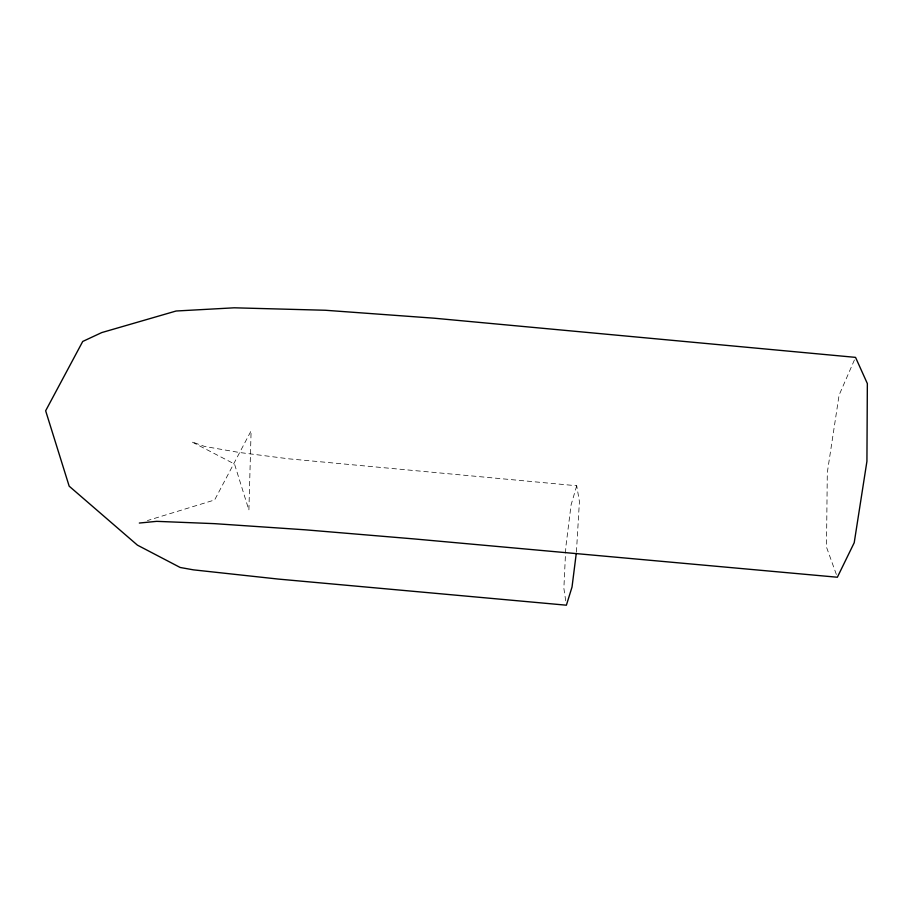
<?xml version="1.0" encoding="UTF-8"?>
<svg xmlns="http://www.w3.org/2000/svg" width="913" height="913" viewBox="0 0 913 913"><rect width="100%" height="100%" fill="white"/><g stroke="black" fill="none" stroke-linecap="round" stroke-linejoin="round"><path stroke-width="0.68" stroke-dasharray="4.57 3.42" d="M576.423 552.114L579.424 501.488L576.708 485.75L289.101 458.862L239.092 452.449L204.74 446.48L191.741 441.824L234.515 464.032L248.895 510.07L251.109 430.845L214.635 499.959L147.404 520.57M576.708 485.75L571.093 504.9L565.82 547.058L563.869 588.314L565.752 600.971M854.408 359.984L839.081 395.146L827.304 472.592L826.482 547.081L836.411 574.608"/><path stroke-width="1.37" d="M576.251 553.506L572.029 587.025L566.38 605.193L278.214 579.07L193.419 569.849L180.181 567.475L137.441 545.152L69.171 486.173L45.65 410.782L82.729 341.451L101.731 332.583L176.106 311.013L234.264 307.807L325.37 310.26L434.04 318.192L855.538 357.371L867.35 383.563L866.928 461.305L854.214 542.721L837.358 577.233L414.456 538.955L305.547 529.837L214.498 523.651L156.671 521.346L139.335 523.046"/></g></svg>
